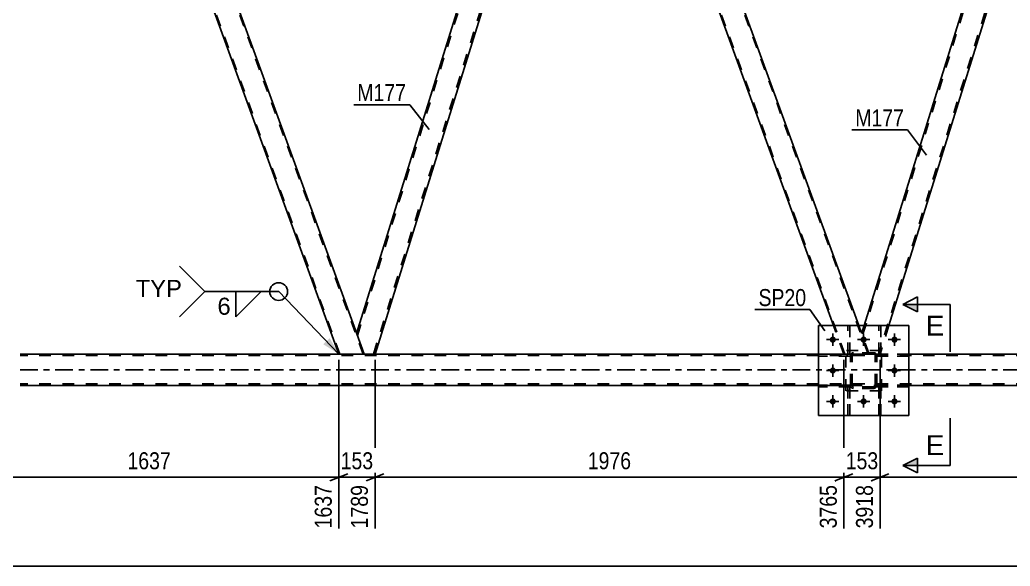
# Model space of a CAD drawing. Header units: millimetres. Extents: x 0 to 841, y 0 to 594.
# Drawn here: x 106.6 to 273.6, y 278.6 to 370.6 of the extents above; entities that cross this region are included whole.
import ezdxf

# ---------------------------------------------------------------- set-up
doc = ezdxf.new("R2010")
doc.units = ezdxf.units.MM
doc.linetypes.add('DXK_LINE_DOT2', pattern=[3.9198, 1.9599, -1.9599])
doc.linetypes.add('DXK_LINE_DOT3', pattern=[5.9187, 2.979, -0.9799, 0.9799, -0.9799])
doc.styles.add('Arial', font='ARIAL.TTF', dxfattribs={"height": 0.2})
doc.styles.add('Arial Narrow', font='ARIALN.TTF', dxfattribs={"height": 0.2})

# ---------------------------------------------------------------- blocks, each defined once
blk = doc.blocks.new('Part-318888194-4047 - 3642')
at = {"color": 2, "linetype": 'Continuous'}
for p, q in [((256.48, 319.13), (241.28, 319.13)), ((241.28, 303.93), (241.28, 319.13)), ((256.48, 303.93), (256.48, 319.13)), ((256.48, 303.93), (241.28, 303.93))]:
    blk.add_line(p, q, dxfattribs=at)
blk = doc.blocks.new('Part-318888194-4041 - 3642')
at = {"color": 7, "linetype": 'DXK_LINE_DOT2'}
for p, q in [((251.75, 308.77), (251.43, 308.77)), ((251.43, 308.77), (251.43, 303.93)), ((251.43, 308.17), (251.75, 308.17)), ((251.75, 303.93), (251.75, 308.77)), ((251.43, 303.93), (251.75, 303.93))]:
    blk.add_line(p, q, dxfattribs=at)
blk = doc.blocks.new('Part-318888194-4049 - 3642')
at = {"color": 7, "linetype": 'DXK_LINE_DOT2'}
for p, q in [((246.68, 314.05), (246.72, 314.24)), ((246.72, 314.24), (246.68, 314.05)), ((246.68, 309.01), (246.68, 314.05)), ((246.92, 314.05), (246.94, 314.15)), ((246.92, 309.01), (246.92, 314.05)), ((246.94, 314.15), (246.99, 314.22)), ((246.98, 314.5), (247.16, 314.53)), ((247.16, 314.53), (246.98, 314.5)), ((246.99, 314.22), (247.07, 314.28)), ((247.07, 314.28), (247.16, 314.29)), ((250.6, 314.53), (247.16, 314.53)), ((247.16, 314.29), (250.6, 314.29)), ((250.6, 314.53), (250.78, 314.5)), ((250.78, 314.5), (250.6, 314.53)), ((250.6, 314.29), (250.69, 314.28)), ((250.69, 314.28), (250.77, 314.22)), ((250.77, 314.22), (250.82, 314.15)), ((250.82, 314.15), (250.84, 314.05)), ((250.84, 309.01), (250.84, 314.05)), ((251.04, 314.24), (251.08, 314.05)), ((251.08, 314.05), (251.04, 314.24)), ((251.08, 309.01), (251.08, 314.05)), ((246.72, 308.83), (246.68, 309.01)), ((246.68, 309.01), (246.72, 308.83)), ((246.94, 308.92), (246.92, 309.01)), ((246.99, 308.84), (246.94, 308.92)), ((247.07, 308.79), (246.99, 308.84)), ((250.77, 308.84), (250.69, 308.79)), ((250.82, 308.92), (250.77, 308.84)), ((250.84, 309.01), (250.82, 308.92)), ((251.08, 309.01), (251.04, 308.83)), ((251.04, 308.83), (251.08, 309.01)), ((247.16, 308.53), (246.98, 308.57)), ((246.98, 308.57), (247.16, 308.53)), ((247.16, 308.77), (247.07, 308.79)), ((250.6, 308.77), (247.16, 308.77)), ((250.6, 308.53), (247.16, 308.53)), ((250.69, 308.79), (250.6, 308.77)), ((250.78, 308.57), (250.6, 308.53)), ((250.6, 308.53), (250.78, 308.57))]:
    blk.add_line(p, q, dxfattribs=at)
at = {"color": 7, "linetype": 'DXK_LINE_DOT3'}
blk.add_line((248.88, 311.53), (248.88, 311.53), dxfattribs=at)
at = {"color": 7, "linetype": 'DXK_LINE_DOT2'}
for centre, start, end in [((247.16, 314.05), 112.5, 157.5), ((247.16, 314.05), 112.5, 157.5), ((250.6, 314.05), 22.5, 67.5), ((250.6, 314.05), 22.5, 67.5), ((247.16, 309.01), 202.5, 247.5), ((247.16, 309.01), 202.5, 247.5), ((250.6, 309.01), 292.5, 337.5), ((250.6, 309.01), 292.5, 337.5)]:
    blk.add_arc(centre, 0.48, start, end, dxfattribs=at)
blk = doc.blocks.new('Part-318888194-4147 - 3642')
at = {"color": 7, "linetype": 'DXK_LINE_DOT2'}
for p, q in [((246.68, 314.05), (246.72, 314.24)), ((246.72, 314.24), (246.68, 314.05)), ((246.68, 309.01), (246.68, 314.05)), ((246.92, 314.05), (246.94, 314.15)), ((246.92, 309.01), (246.92, 314.05)), ((246.94, 314.15), (246.99, 314.22)), ((246.98, 314.5), (247.16, 314.53)), ((247.16, 314.53), (246.98, 314.5)), ((246.99, 314.22), (247.07, 314.28)), ((247.07, 314.28), (247.16, 314.29)), ((250.6, 314.53), (247.16, 314.53)), ((247.16, 314.29), (250.6, 314.29)), ((250.6, 314.53), (250.78, 314.5)), ((250.78, 314.5), (250.6, 314.53)), ((250.6, 314.29), (250.69, 314.28)), ((250.69, 314.28), (250.77, 314.22)), ((250.77, 314.22), (250.82, 314.15)), ((250.82, 314.15), (250.84, 314.05)), ((250.84, 309.01), (250.84, 314.05)), ((251.04, 314.24), (251.08, 314.05)), ((251.08, 314.05), (251.04, 314.24)), ((251.08, 309.01), (251.08, 314.05)), ((246.72, 308.83), (246.68, 309.01)), ((246.68, 309.01), (246.72, 308.83)), ((246.94, 308.92), (246.92, 309.01)), ((246.99, 308.84), (246.94, 308.92)), ((247.07, 308.79), (246.99, 308.84)), ((250.77, 308.84), (250.69, 308.79)), ((250.82, 308.92), (250.77, 308.84)), ((250.84, 309.01), (250.82, 308.92)), ((251.08, 309.01), (251.04, 308.83)), ((251.04, 308.83), (251.08, 309.01)), ((247.16, 308.53), (246.98, 308.57)), ((246.98, 308.57), (247.16, 308.53)), ((247.16, 308.77), (247.07, 308.79)), ((250.6, 308.77), (247.16, 308.77)), ((250.6, 308.53), (247.16, 308.53)), ((250.69, 308.79), (250.6, 308.77)), ((250.78, 308.57), (250.6, 308.53)), ((250.6, 308.53), (250.78, 308.57))]:
    blk.add_line(p, q, dxfattribs=at)
at = {"color": 7, "linetype": 'DXK_LINE_DOT3'}
blk.add_line((248.88, 311.53), (248.88, 311.53), dxfattribs=at)
at = {"color": 7, "linetype": 'DXK_LINE_DOT2'}
for centre, start, end in [((247.16, 314.05), 112.5, 157.5), ((247.16, 314.05), 112.5, 157.5), ((250.6, 314.05), 22.5, 67.5), ((250.6, 314.05), 22.5, 67.5), ((247.16, 309.01), 202.5, 247.5), ((247.16, 309.01), 202.5, 247.5), ((250.6, 309.01), 292.5, 337.5), ((250.6, 309.01), 292.5, 337.5)]:
    blk.add_arc(centre, 0.48, start, end, dxfattribs=at)
blk = doc.blocks.new('Bolt-318888194-3798 - 3642')
at = {"color": 1, "linetype": 'Continuous'}
for p, q in [((243.68, 317.77), (243.68, 317.08)), ((248.88, 317.77), (248.88, 317.08)), ((254.08, 317.77), (254.08, 317.08)), ((242.64, 316.73), (243.33, 316.73)), ((243.68, 315.69), (243.68, 316.39)), ((244.72, 316.73), (244.03, 316.73)), ((247.84, 316.73), (248.53, 316.73)), ((248.88, 315.69), (248.88, 316.39)), ((249.92, 316.73), (249.23, 316.73)), ((253.04, 316.73), (253.73, 316.73)), ((254.08, 315.69), (254.08, 316.39)), ((255.12, 316.73), (254.43, 316.73)), ((243.68, 312.57), (243.68, 311.88)), ((254.08, 312.57), (254.08, 311.88)), ((242.64, 311.53), (243.33, 311.53)), ((243.68, 310.49), (243.68, 311.19)), ((244.72, 311.53), (244.03, 311.53)), ((253.04, 311.53), (253.73, 311.53)), ((254.08, 310.49), (254.08, 311.19)), ((255.12, 311.53), (254.43, 311.53)), ((243.68, 307.37), (243.68, 306.68)), ((248.88, 307.37), (248.88, 306.68)), ((254.08, 307.37), (254.08, 306.68)), ((242.64, 306.33), (243.33, 306.33)), ((243.68, 305.29), (243.68, 305.99)), ((244.72, 306.33), (244.03, 306.33)), ((247.84, 306.33), (248.53, 306.33)), ((248.88, 305.29), (248.88, 305.99)), ((249.92, 306.33), (249.23, 306.33)), ((253.04, 306.33), (253.73, 306.33)), ((254.08, 305.29), (254.08, 305.99)), ((255.12, 306.33), (254.43, 306.33))]:
    blk.add_line(p, q, dxfattribs=at)
blk = doc.blocks.new('Part-318888194-4135 - 3642')
at = {"color": 2, "linetype": 'Continuous'}
for p, q in [((251.43, 319.13), (251.43, 319.13)), ((251.75, 319.13), (251.43, 319.13)), ((251.75, 319.13), (251.75, 319.13))]:
    blk.add_line(p, q, dxfattribs=at)
at = {"color": 7, "linetype": 'DXK_LINE_DOT2'}
for p, q in [((251.43, 314.29), (251.43, 319.13)), ((251.75, 314.29), (251.75, 319.13)), ((251.43, 314.89), (251.75, 314.89)), ((251.75, 314.29), (251.43, 314.29))]:
    blk.add_line(p, q, dxfattribs=at)
blk = doc.blocks.new('Part-318888194-3895 - 3642')
at = {"color": 7, "linetype": 'DXK_LINE_DOT2'}
for p, q in [((251.88, 314.93), (245.88, 314.93)), ((245.88, 308.13), (245.88, 314.93)), ((251.88, 308.13), (251.88, 314.93)), ((251.88, 308.13), (245.88, 308.13))]:
    blk.add_line(p, q, dxfattribs=at)
blk = doc.blocks.new('Part-318888194-4107 - 3642')
at = {"color": 7, "linetype": 'DXK_LINE_DOT2'}
for p, q in [((251.43, 314.29), (251.43, 319.13)), ((251.43, 319.13), (251.75, 319.13)), ((251.75, 319.13), (251.75, 314.29)), ((251.43, 314.89), (251.75, 314.89)), ((251.75, 314.29), (251.43, 314.29))]:
    blk.add_line(p, q, dxfattribs=at)
blk = doc.blocks.new('Part-318888194-4096 - 3642')
at = {"color": 7, "linetype": 'DXK_LINE_DOT2'}
for p, q in [((246.55, 308.77), (246.23, 308.77)), ((246.23, 308.77), (246.23, 303.93)), ((246.23, 308.17), (246.55, 308.17)), ((246.55, 303.93), (246.55, 308.77)), ((246.23, 303.93), (246.55, 303.93))]:
    blk.add_line(p, q, dxfattribs=at)
blk = doc.blocks.new('Part-318888194-3951 - 3642')
at = {"color": 2, "linetype": 'Continuous'}
for p, q in [((160.42, 314.31), (116.3, 435.53)), ((116.3, 435.53), (120.55, 435.53)), ((163.43, 317.73), (120.55, 435.53))]:
    blk.add_line(p, q, dxfattribs=at)
at = {"color": 7, "linetype": 'DXK_LINE_DOT2'}
for p, q in [((160.59, 314.31), (116.47, 435.53)), ((164.5, 314.31), (120.38, 435.53)), ((164.67, 314.31), (163.43, 317.73)), ((160.42, 314.31), (164.67, 314.31))]:
    blk.add_line(p, q, dxfattribs=at)
blk = doc.blocks.new('Part-318888194-3971 - 3642')
at = {"color": 7, "linetype": 'DXK_LINE_DOT2'}
for p, q in [((285.5, 435.53), (248.68, 317.41)), ((287.98, 431.66), (251.4, 314.31)), ((288.11, 431.28), (288.09, 431.33)), ((288.11, 431.28), (288.09, 431.33)), ((248.54, 317.78), (248.97, 319.13)), ((253.15, 319.13), (251.65, 314.31)), ((249.81, 314.31), (248.54, 317.78)), ((251.65, 314.31), (249.81, 314.31))]:
    blk.add_line(p, q, dxfattribs=at)
at = {"color": 2, "linetype": 'Continuous'}
for p, q in [((285.25, 435.53), (248.97, 319.13)), ((286.56, 435.53), (285.25, 435.53)), ((288.09, 431.33), (286.56, 435.53)), ((288.11, 431.28), (253.15, 319.13))]:
    blk.add_line(p, q, dxfattribs=at)
blk = doc.blocks.new('Part-318888194-3976 - 3642')
at = {"color": 2, "linetype": 'Continuous'}
for p, q in [((205.69, 435.53), (201.43, 435.53)), ((248.05, 319.13), (205.69, 435.53)), ((243.8, 319.13), (202.96, 431.33))]:
    blk.add_line(p, q, dxfattribs=at)
at = {"color": 7, "linetype": 'DXK_LINE_DOT2'}
for p, q in [((201.43, 435.53), (202.96, 431.33)), ((245.72, 314.31), (201.6, 435.53)), ((249.64, 314.31), (205.52, 435.53)), ((245.55, 314.31), (243.8, 319.13)), ((249.81, 314.31), (248.05, 319.13)), ((249.81, 314.31), (245.55, 314.31))]:
    blk.add_line(p, q, dxfattribs=at)
blk = doc.blocks.new('Part-318888194-3981 - 3642')
at = {"color": 2, "linetype": 'Continuous'}
for p, q in [((200.11, 435.53), (163.41, 317.78)), ((201.43, 435.53), (200.11, 435.53)), ((202.96, 431.33), (201.43, 435.53)), ((166.52, 314.31), (202.98, 431.28)), ((164.67, 314.31), (163.43, 317.73))]:
    blk.add_line(p, q, dxfattribs=at)
at = {"color": 7, "linetype": 'DXK_LINE_DOT2'}
for p, q in [((163.55, 317.41), (200.36, 435.53)), ((166.27, 314.31), (202.84, 431.66)), ((202.98, 431.28), (202.96, 431.33)), ((202.98, 431.28), (202.96, 431.33)), ((163.43, 317.73), (163.41, 317.78)), ((164.67, 314.31), (166.52, 314.31))]:
    blk.add_line(p, q, dxfattribs=at)
blk = doc.blocks.new('Part-318888194-3994 - 3642')
at = {"color": 2, "linetype": 'Continuous'}
for p, q in [((241.28, 314.31), (106.7, 314.31)), ((496.49, 314.31), (256.48, 314.31)), ((241.28, 309.03), (106.7, 309.03)), ((496.49, 309.03), (256.48, 309.03))]:
    blk.add_line(p, q, dxfattribs=at)
at = {"color": 7, "linetype": 'DXK_LINE_DOT2'}
for p, q in [((782.18, 314.07), (106.7, 314.07)), ((256.48, 314.31), (241.28, 314.31)), ((782.18, 309.27), (106.7, 309.27)), ((256.48, 309.03), (241.28, 309.03))]:
    blk.add_line(p, q, dxfattribs=at)
at = {"color": 7, "linetype": 'DXK_LINE_DOT3'}
blk.add_line((106.7, 311.67), (782.18, 311.67), dxfattribs=at)
blk = doc.blocks.new('Part-318888194-4003 - 3642')
at = {"color": 7, "linetype": 'DXK_LINE_DOT2'}
for p, q in [((246.23, 303.93), (246.23, 308.77)), ((246.23, 308.77), (246.55, 308.77)), ((246.23, 308.17), (246.55, 308.17)), ((246.55, 308.77), (246.55, 303.93)), ((246.55, 303.93), (246.23, 303.93))]:
    blk.add_line(p, q, dxfattribs=at)
blk = doc.blocks.new('Bolt-318888194-4038 - 3642')
at = {"linetype": 'Continuous'}
for points in [[(244.2, 316.73, -1), (243.16, 316.73, -1)], [(249.4, 316.73, -1), (248.36, 316.73, -1)], [(254.6, 316.73, -1), (253.56, 316.73, -1)], [(244.2, 311.53, -1), (243.16, 311.53, -1)], [(254.6, 311.53, -1), (253.56, 311.53, -1)], [(244.2, 306.33, -1), (243.16, 306.33, -1)], [(249.4, 306.33, -1), (248.36, 306.33, -1)], [(254.6, 306.33, -1), (253.56, 306.33, -1)]]:
    blk.add_hatch(color=1, dxfattribs=at).paths.add_polyline_path(points)
at = {"color": 1, "linetype": 'Continuous'}
for p, q in [((243.68, 317.77), (243.68, 315.69)), ((248.88, 317.77), (248.88, 315.69)), ((254.08, 317.77), (254.08, 315.69)), ((244.72, 316.73), (242.64, 316.73)), ((249.92, 316.73), (247.84, 316.73)), ((255.12, 316.73), (253.04, 316.73)), ((243.68, 312.57), (243.68, 310.49)), ((254.08, 312.57), (254.08, 310.49)), ((244.72, 311.53), (242.64, 311.53)), ((255.12, 311.53), (253.04, 311.53)), ((243.68, 307.37), (243.68, 305.29)), ((248.88, 307.37), (248.88, 305.29)), ((254.08, 307.37), (254.08, 305.29)), ((244.72, 306.33), (242.64, 306.33)), ((249.92, 306.33), (247.84, 306.33)), ((255.12, 306.33), (253.04, 306.33))]:
    blk.add_line(p, q, dxfattribs=at)
blk = doc.blocks.new('Part-318888194-4048 - 3642')
at = {"color": 7, "linetype": 'DXK_LINE_DOT2'}
for p, q in [((241.28, 319.13), (256.48, 319.13)), ((241.28, 319.13), (241.28, 303.93)), ((256.48, 319.13), (256.48, 303.93)), ((241.28, 303.93), (256.48, 303.93))]:
    blk.add_line(p, q, dxfattribs=at)
blk = doc.blocks.new('Part-318888194-4050 - 3642')
at = {"color": 7, "linetype": 'DXK_LINE_DOT2'}
for p, q in [((251.88, 314.93), (245.88, 314.93)), ((245.88, 308.13), (245.88, 314.93)), ((251.88, 308.13), (251.88, 314.93)), ((251.88, 308.13), (245.88, 308.13))]:
    blk.add_line(p, q, dxfattribs=at)
blk = doc.blocks.new('Part-318888194-4061 - 3642')
at = {"color": 7, "linetype": 'DXK_LINE_DOT2'}
for p, q in [((251.08, 308.77), (251.08, 309.09)), ((251.08, 309.09), (256.48, 309.09)), ((251.68, 308.77), (251.68, 309.09)), ((256.48, 309.09), (256.48, 308.77)), ((256.48, 308.77), (251.08, 308.77))]:
    blk.add_line(p, q, dxfattribs=at)
blk = doc.blocks.new('Part-318888194-4064 - 3642')
at = {"color": 7, "linetype": 'DXK_LINE_DOT2'}
for p, q in [((246.68, 314.29), (241.28, 314.29)), ((241.28, 313.97), (241.28, 314.29)), ((246.68, 313.97), (241.28, 313.97)), ((246.08, 313.97), (246.08, 314.29)), ((246.68, 314.29), (246.68, 313.97))]:
    blk.add_line(p, q, dxfattribs=at)
blk = doc.blocks.new('Part-318888194-4067 - 3642')
at = {"color": 7, "linetype": 'DXK_LINE_DOT2'}
for p, q in [((246.68, 309.09), (241.28, 309.09)), ((241.28, 308.77), (241.28, 309.09)), ((246.08, 308.77), (246.08, 309.09)), ((246.68, 309.09), (246.68, 308.77)), ((246.68, 308.77), (241.28, 308.77))]:
    blk.add_line(p, q, dxfattribs=at)
blk = doc.blocks.new('Part-318888194-4070 - 3642')
at = {"color": 2, "linetype": 'Continuous'}
for p, q in [((246.23, 319.13), (246.23, 319.13)), ((246.55, 319.13), (246.23, 319.13)), ((246.55, 319.13), (246.55, 319.13))]:
    blk.add_line(p, q, dxfattribs=at)
at = {"color": 7, "linetype": 'DXK_LINE_DOT2'}
for p, q in [((246.23, 314.29), (246.23, 319.13)), ((246.55, 314.29), (246.55, 319.13)), ((246.23, 314.89), (246.55, 314.89)), ((246.55, 314.29), (246.23, 314.29))]:
    blk.add_line(p, q, dxfattribs=at)
blk = doc.blocks.new('Part-318888194-4101 - 3642')
at = {"color": 7, "linetype": 'DXK_LINE_DOT2'}
for p, q in [((251.43, 303.93), (251.43, 308.77)), ((251.43, 308.77), (251.75, 308.77)), ((251.43, 308.17), (251.75, 308.17)), ((251.75, 308.77), (251.75, 303.93)), ((251.75, 303.93), (251.43, 303.93))]:
    blk.add_line(p, q, dxfattribs=at)
blk = doc.blocks.new('Part-318888194-4112 - 3642')
at = {"color": 7, "linetype": 'DXK_LINE_DOT2'}
for p, q in [((251.08, 313.97), (251.08, 314.29)), ((251.08, 314.29), (256.48, 314.29)), ((256.48, 313.97), (251.08, 313.97)), ((251.68, 313.97), (251.68, 314.29)), ((256.48, 314.29), (256.48, 313.97))]:
    blk.add_line(p, q, dxfattribs=at)
blk = doc.blocks.new('Part-318888194-4118 - 3642')
at = {"color": 7, "linetype": 'DXK_LINE_DOT2'}
for p, q in [((256.48, 314.29), (251.08, 314.29)), ((251.08, 314.29), (251.08, 313.97)), ((251.08, 313.97), (256.48, 313.97)), ((251.68, 313.97), (251.68, 314.29)), ((256.48, 313.97), (256.48, 314.29))]:
    blk.add_line(p, q, dxfattribs=at)
blk = doc.blocks.new('Part-318888194-4121 - 3642')
at = {"color": 7, "linetype": 'DXK_LINE_DOT2'}
for p, q in [((256.48, 309.09), (251.08, 309.09)), ((251.08, 309.09), (251.08, 308.77)), ((251.68, 308.77), (251.68, 309.09)), ((256.48, 308.77), (256.48, 309.09)), ((251.08, 308.77), (256.48, 308.77))]:
    blk.add_line(p, q, dxfattribs=at)
blk = doc.blocks.new('Part-318888194-4124 - 3642')
at = {"color": 7, "linetype": 'DXK_LINE_DOT2'}
for p, q in [((246.23, 314.29), (246.23, 319.13)), ((246.23, 319.13), (246.55, 319.13)), ((246.55, 319.13), (246.55, 314.29)), ((246.23, 314.89), (246.55, 314.89)), ((246.55, 314.29), (246.23, 314.29))]:
    blk.add_line(p, q, dxfattribs=at)
blk = doc.blocks.new('Part-318888194-4150 - 3642')
at = {"color": 7, "linetype": 'DXK_LINE_DOT2'}
for p, q in [((246.68, 314.29), (241.28, 314.29)), ((241.28, 314.29), (241.28, 313.97)), ((246.68, 313.97), (241.28, 313.97)), ((246.08, 313.97), (246.08, 314.29)), ((246.68, 313.97), (246.68, 314.29))]:
    blk.add_line(p, q, dxfattribs=at)
blk = doc.blocks.new('Part-318888194-4151 - 3642')
at = {"color": 7, "linetype": 'DXK_LINE_DOT2'}
for p, q in [((246.68, 309.09), (241.28, 309.09)), ((241.28, 309.09), (241.28, 308.77)), ((246.08, 308.77), (246.08, 309.09)), ((246.68, 308.77), (246.68, 309.09)), ((246.68, 308.77), (241.28, 308.77))]:
    blk.add_line(p, q, dxfattribs=at)
blk = doc.blocks.new('StraightDimension-318888194-4192 - 3642')
at = {"color": 7, "linetype": 'Continuous'}
for p, q in [((166.52, 313.31), (166.52, 284.94)), ((245.55, 313.31), (245.55, 284.94)), ((168.02, 294.15), (165.02, 292.95)), ((244.05, 292.95), (247.05, 294.15)), ((166.52, 293.55), (245.55, 293.55))]:
    blk.add_line(p, q, dxfattribs=at)
at = {"color": 0}
blk.add_wipeout([(210.29, 294.3), (210.29, 298.5), (201.78, 298.5), (201.78, 294.3)], dxfattribs=at)
at = {"color": 0, "linetype": 'Continuous'}
blk.add_wipeout([(244.95, 292.85), (240.75, 292.85), (240.75, 284.34), (244.95, 284.34)], dxfattribs=at)
at = {"color": 3, "style": 'Arial Narrow'}
blk.add_text('1976', height=2.863, dxfattribs=at).set_placement((202.38, 294.9))
at = {"color": 3, "linetype": 'Continuous', "style": 'Arial Narrow'}
blk.add_text('3765', height=2.863, rotation=90.0002, dxfattribs=at).set_placement((244.35, 284.94))
blk = doc.blocks.new('StraightDimension-318888194-4211 - 3642')
at = {"color": 7, "linetype": 'Continuous'}
for p, q in [((245.55, 313.31), (245.55, 284.94)), ((251.65, 313.31), (251.65, 284.94)), ((244.05, 292.95), (247.05, 294.15)), ((253.15, 294.15), (250.15, 292.95)), ((245.55, 293.55), (251.65, 293.55))]:
    blk.add_line(p, q, dxfattribs=at)
at = {"color": 0}
blk.add_wipeout([(251.94, 294.3), (251.94, 298.5), (245.26, 298.5), (245.26, 294.3)], dxfattribs=at)
at = {"color": 0, "linetype": 'Continuous'}
blk.add_wipeout([(251.05, 292.85), (246.85, 292.85), (246.85, 284.34), (251.05, 284.34)], dxfattribs=at)
at = {"color": 3, "style": 'Arial Narrow'}
blk.add_text('153', height=2.863, dxfattribs=at).set_placement((245.86, 294.9))
at = {"color": 3, "linetype": 'Continuous', "style": 'Arial Narrow'}
blk.add_text('3918', height=2.863, rotation=90.0002, dxfattribs=at).set_placement((250.45, 284.94))
blk = doc.blocks.new('StraightDimension-318888194-4230 - 3642')
at = {"color": 7, "linetype": 'Continuous'}
for p, q in [((251.65, 313.31), (251.65, 284.94)), ((330.69, 313.31), (330.69, 284.94)), ((253.15, 294.15), (250.15, 292.95)), ((329.19, 292.95), (332.19, 294.15)), ((251.65, 293.55), (330.69, 293.55))]:
    blk.add_line(p, q, dxfattribs=at)
at = {"color": 0}
blk.add_wipeout([(295.43, 294.3), (295.43, 298.5), (286.91, 298.5), (286.91, 294.3)], dxfattribs=at)
at = {"color": 0, "linetype": 'Continuous'}
blk.add_wipeout([(330.09, 292.85), (325.89, 292.85), (325.89, 284.34), (330.09, 284.34)], dxfattribs=at)
at = {"color": 3, "style": 'Arial Narrow'}
blk.add_text('1976', height=2.863, dxfattribs=at).set_placement((287.51, 294.9))
at = {"color": 3, "linetype": 'Continuous', "style": 'Arial Narrow'}
blk.add_text('5893', height=2.863, rotation=90.0002, dxfattribs=at).set_placement((329.49, 284.94))
blk = doc.blocks.new('StraightDimension-318888194-4451 - 3642')
at = {"color": 7, "linetype": 'Continuous'}
for p, q in [((160.42, 313.31), (160.42, 284.94)), ((166.52, 313.31), (166.52, 284.94)), ((158.92, 292.95), (161.92, 294.15)), ((168.02, 294.15), (165.02, 292.95)), ((160.42, 293.55), (166.52, 293.55))]:
    blk.add_line(p, q, dxfattribs=at)
at = {"color": 0}
blk.add_wipeout([(166.81, 294.3), (166.81, 298.5), (160.13, 298.5), (160.13, 294.3)], dxfattribs=at)
at = {"color": 0, "linetype": 'Continuous'}
blk.add_wipeout([(165.92, 292.85), (161.72, 292.85), (161.72, 284.34), (165.92, 284.34)], dxfattribs=at)
at = {"color": 3, "style": 'Arial Narrow'}
blk.add_text('153', height=2.863, dxfattribs=at).set_placement((160.73, 294.9))
at = {"color": 3, "linetype": 'Continuous', "style": 'Arial Narrow'}
blk.add_text('1789', height=2.863, rotation=90.0002, dxfattribs=at).set_placement((165.32, 284.94))
blk = doc.blocks.new('StraightDimension-318888194-4470 - 3642')
at = {"color": 7, "linetype": 'Continuous'}
for p, q in [((160.42, 313.31), (160.42, 284.94)), ((96.48, 308.03), (96.48, 290.42)), ((97.98, 294.15), (94.98, 292.95)), ((158.92, 292.95), (161.92, 294.15)), ((96.48, 293.55), (160.42, 293.55))]:
    blk.add_line(p, q, dxfattribs=at)
at = {"color": 0}
blk.add_wipeout([(132.7, 294.3), (132.7, 298.5), (124.19, 298.5), (124.19, 294.3)], dxfattribs=at)
at = {"color": 0, "linetype": 'Continuous'}
for points in [[(95.88, 292.85), (91.68, 292.85), (91.68, 289.82), (95.88, 289.82)], [(159.82, 292.85), (155.62, 292.85), (155.62, 284.34), (159.82, 284.34)]]:
    blk.add_wipeout(points, dxfattribs=at)
at = {"color": 3, "style": 'Arial Narrow'}
blk.add_text('1637', height=2.863, dxfattribs=at).set_placement((124.79, 294.9))
at = {"color": 3, "linetype": 'Continuous', "style": 'Arial Narrow'}
for s, height, p in [('0', 2.86, (95.28, 290.42)), ('1637', 2.863, (159.22, 284.94))]:
    blk.add_text(s, height=height, rotation=90.0002, dxfattribs=at).set_placement(p)
blk = doc.blocks.new('StraightDimension-318888194-4483 - 3642')
at = {"color": 7, "linetype": 'Continuous'}
blk.add_line((54.97, 278.57), (793.04, 278.57), dxfattribs=at)
blk = doc.blocks.new('Mark-318888194-4043 - 3642')
at = {"color": 0}
blk.add_wipeout([(239.2, 322.39), (239.2, 325.39), (231.16, 325.39), (231.16, 322.39)], dxfattribs=at)
blk.add_wipeout([(239.2, 322.39), (239.2, 325.39), (231.16, 325.39), (231.16, 322.39)], dxfattribs=at)
at = {"color": 30, "linetype": 'Continuous'}
for p in [(230.56, 321.79), (242.33, 318.21)]:
    blk.add_line(p, (239.8, 321.79), dxfattribs=at)
at = {"color": 3, "style": 'Arial Narrow'}
blk.add_text('SP20', height=2.863, dxfattribs=at).set_placement((231.16, 322.39))
blk = doc.blocks.new('Mark-318888194-3967 - 3642')
at = {"color": 0}
blk.add_wipeout([(255.69, 352.66), (255.69, 355.66), (247.47, 355.66), (247.47, 352.66)], dxfattribs=at)
blk.add_wipeout([(255.69, 352.66), (255.69, 355.66), (247.47, 355.66), (247.47, 352.66)], dxfattribs=at)
at = {"color": 30, "linetype": 'Continuous'}
for p in [(246.87, 352.06), (259.49, 347.78)]:
    blk.add_line(p, (256.29, 352.06), dxfattribs=at)
at = {"color": 3, "style": 'Arial Narrow'}
blk.add_text('M177', height=2.863, dxfattribs=at).set_placement((247.47, 352.66))
blk = doc.blocks.new('Mark-318888194-3977 - 3642')
at = {"color": 0}
blk.add_wipeout([(171.76, 356.91), (171.76, 359.91), (163.53, 359.91), (163.53, 356.91)], dxfattribs=at)
blk.add_wipeout([(171.76, 356.91), (171.76, 359.91), (163.53, 359.91), (163.53, 356.91)], dxfattribs=at)
at = {"color": 30, "linetype": 'Continuous'}
for p in [(162.93, 356.31), (175.65, 352.12)]:
    blk.add_line(p, (172.36, 356.31), dxfattribs=at)
at = {"color": 3, "style": 'Arial Narrow'}
blk.add_text('M177', height=2.863, dxfattribs=at).set_placement((163.53, 356.91))
blk = doc.blocks.new('SectionMark-318888194-5359 - 3642')
at = {"linetype": 'Continuous'}
for points in [[(257.98, 322.67), (257.98, 321.42), (255.48, 322.67)], [(257.98, 296.78), (257.98, 295.53), (255.48, 295.53)]]:
    blk.add_hatch(color=6, dxfattribs=at).paths.add_polyline_path(points)
at = {"color": 6, "linetype": 'Continuous'}
for p, q in [((255.48, 322.67), (257.98, 323.92)), ((257.98, 321.42), (257.98, 323.92)), ((263.48, 322.67), (255.48, 322.67)), ((255.48, 322.67), (257.98, 321.42)), ((263.48, 322.67), (263.48, 314.67)), ((263.48, 295.53), (263.48, 303.53)), ((255.48, 295.53), (257.98, 296.78)), ((263.48, 295.53), (255.48, 295.53)), ((257.98, 294.28), (255.48, 295.53)), ((257.98, 296.78), (257.98, 294.28))]:
    blk.add_line(p, q, dxfattribs=at)
at = {"color": 0, "linetype": 'Continuous'}
for points in [[(262.48, 317.42), (262.48, 320.92), (259.37, 320.92), (259.37, 317.42)], [(262.48, 297.28), (262.48, 300.78), (259.37, 300.78), (259.37, 297.28)]]:
    blk.add_wipeout(points, dxfattribs=at)
at = {"color": 3, "linetype": 'Continuous', "style": 'Arial'}
for p in [(259.37, 317.42), (259.37, 297.28)]:
    blk.add_text('E', height=3.34, dxfattribs=at).set_placement(p)
blk = doc.blocks.new('WeldMark-318888194-5401 - 3642')
at = {"linetype": 'Continuous'}
blk.add_hatch(color=30, dxfattribs=at).paths.add_polyline_path([(158.88, 316.99), (160.42, 314.31), (157.8, 315.95)])
at = {"color": 3, "linetype": 'Continuous'}
for q in [(133.57, 329.12), (133.57, 320.55)]:
    blk.add_line((137.86, 324.83), q, dxfattribs=at)
at = {"color": 30, "linetype": 'Continuous'}
blk.add_line((160.42, 314.31), (150.28, 324.83), dxfattribs=at)
at = {"color": 3, "linetype": 'Continuous'}
for start, end in [(90, 270), (270, 90)]:
    blk.add_arc((150.28, 324.83), 1.5, start, end, dxfattribs=at)
at = {"color": 0}
blk.add_wipeout([(142.38, 320.73), (142.38, 324.13), (139.76, 324.13), (139.76, 320.73)], dxfattribs=at)
at = {"color": 30, "linetype": 'Continuous'}
blk.add_line((137.86, 324.83), (150.28, 324.83), dxfattribs=at)
at = {"color": 3, "linetype": 'Continuous'}
for p, q in [((143.04, 324.83), (147.33, 324.83)), ((147.33, 324.83), (143.04, 320.55)), ((143.04, 320.55), (143.04, 324.83))]:
    blk.add_line(p, q, dxfattribs=at)
at = {"color": 3, "style": 'Arial'}
blk.add_text('6', height=2.87, dxfattribs=at).set_placement((139.96, 320.93))
at = {"color": 0, "linetype": 'Continuous'}
blk.add_wipeout([(133.96, 323.93), (133.96, 326.93), (126.18, 326.93), (126.18, 323.93)], dxfattribs=at)
blk.add_wipeout([(133.96, 323.93), (133.96, 326.93), (126.18, 326.93), (126.18, 323.93)], dxfattribs=at)
at = {"color": 3, "linetype": 'Continuous', "style": 'Arial'}
blk.add_text('TYP', height=2.865, dxfattribs=at).set_placement((126.18, 323.93))

msp = doc.modelspace()

# ---------------------------------------------------------------- block references
for name in ['Part-318888194-3951 - 3642', 'Part-318888194-3981 - 3642', 'Part-318888194-3976 - 3642', 'Part-318888194-3971 - 3642', 'Part-318888194-4047 - 3642', 'Part-318888194-4048 - 3642', 'Part-318888194-4070 - 3642', 'Part-318888194-4124 - 3642', 'Part-318888194-4135 - 3642', 'Part-318888194-4107 - 3642', 'Bolt-318888194-3798 - 3642', 'Bolt-318888194-4038 - 3642', 'Part-318888194-3994 - 3642', 'Part-318888194-4064 - 3642', 'Part-318888194-4150 - 3642', 'Part-318888194-3895 - 3642', 'Part-318888194-4050 - 3642', 'Part-318888194-4049 - 3642', 'Part-318888194-4147 - 3642', 'Part-318888194-4112 - 3642', 'Part-318888194-4118 - 3642', 'Part-318888194-4067 - 3642', 'Part-318888194-4151 - 3642', 'Part-318888194-4061 - 3642', 'Part-318888194-4121 - 3642', 'Part-318888194-4096 - 3642', 'Part-318888194-4003 - 3642', 'Part-318888194-4041 - 3642', 'Part-318888194-4101 - 3642']:
    msp.add_blockref(name, (0, 0))

# ---------------------------------------------------------------- next in the draw order: block references
msp.add_blockref('StraightDimension-318888194-4192 - 3642', (0, 0))

# ---------------------------------------------------------------- next in the draw order: block references
for name in ['StraightDimension-318888194-4451 - 3642', 'StraightDimension-318888194-4211 - 3642']:
    msp.add_blockref(name, (0, 0))

# ---------------------------------------------------------------- next in the draw order: block references
for name in ['StraightDimension-318888194-4470 - 3642', 'StraightDimension-318888194-4230 - 3642']:
    msp.add_blockref(name, (0, 0))

# ---------------------------------------------------------------- next in the draw order: block references
msp.add_blockref('StraightDimension-318888194-4483 - 3642', (0, 0))

# ---------------------------------------------------------------- next in the draw order: block references
for name in ['Mark-318888194-3977 - 3642', 'Mark-318888194-3967 - 3642', 'WeldMark-318888194-5401 - 3642', 'Mark-318888194-4043 - 3642', 'SectionMark-318888194-5359 - 3642']:
    msp.add_blockref(name, (0, 0))

doc.saveas('drawing.dxf')
